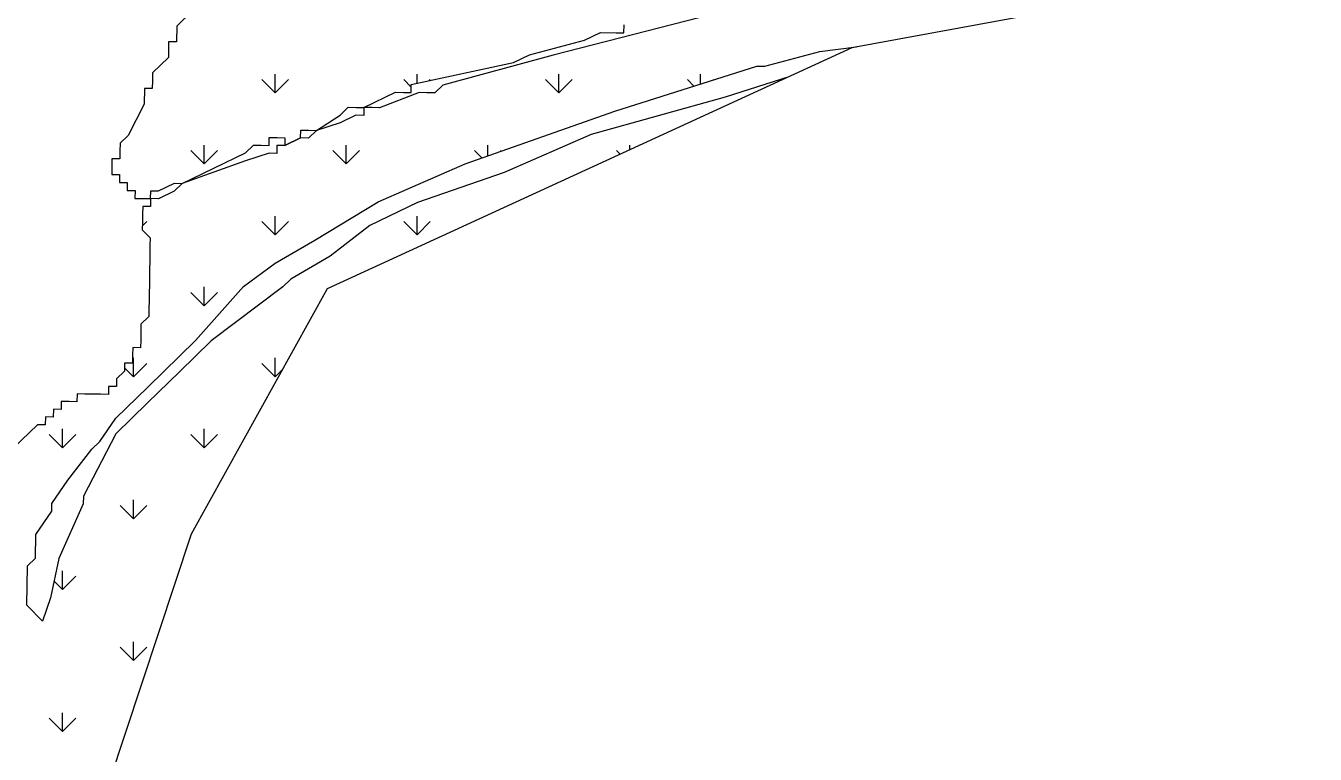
# Model space of a CAD drawing. Header units: metres. Extents: x 264905 to 276210, y 2136098 to 2155975.
# Drawn here: x 266695 to 267348, y 2154999 to 2155367 of the extents above; entities that cross this region are included whole.
import ezdxf

# ---------------------------------------------------------------- set-up
doc = ezdxf.new("R2010")
doc.units = ezdxf.units.M
doc.layers.add('MANGROOVES', color=112, linetype='Continuous')
doc.layers.add('village', color=3, linetype='Continuous')

msp = doc.modelspace()

# ---------------------------------------------------------------- linework, layer by layer
at = {"layer": 'MANGROOVES'}
for p, q in [((266779.55, 2155374.94), (266771.48, 2155367.1)), ((267049.9, 2155374.9), (266962.1, 2155352.35)), ((266771.48, 2155367.1), (266771.36, 2155359.15)), ((266998.05, 2155363.74), (266998.11, 2155367.72)), ((266950.18, 2155352.52), (266978.12, 2155360.06)), ((266978.12, 2155360.06), (266986.13, 2155363.92)), ((266986.13, 2155363.92), (266994.08, 2155363.8)), ((266994.08, 2155363.8), (266998.05, 2155363.74)), ((266767.33, 2155355.24), (266767.27, 2155351.26)), ((266767.39, 2155359.21), (266767.33, 2155355.24)), ((266771.36, 2155359.15), (266767.39, 2155359.21)), ((267069.36, 2155346.78), (267097.31, 2155354.32)), ((267097.31, 2155354.32), (267115.82, 2155356.68)), ((266767.27, 2155351.26), (266759.2, 2155343.43)), ((266890.32, 2155337.51), (266942.17, 2155348.67)), ((266962.1, 2155352.35), (266906.22, 2155337.27)), ((266942.17, 2155348.67), (266950.18, 2155352.52)), ((266759.2, 2155343.43), (266759.14, 2155339.45)), ((266993.49, 2155324.05), (267065.39, 2155346.84)), ((267081.65, 2155341.44), (267049.25, 2155331.17)), ((267065.39, 2155346.84), (267069.36, 2155346.78)), ((266755.11, 2155335.54), (266754.99, 2155327.59)), ((266759.09, 2155335.48), (266755.11, 2155335.54)), ((266759.14, 2155339.45), (266759.09, 2155335.48)), ((266890.26, 2155333.53), (266890.32, 2155337.51)), ((266906.22, 2155337.27), (266902.18, 2155333.35)), ((266754.99, 2155327.59), (266746.81, 2155311.8)), ((266866.29, 2155325.93), (266882.31, 2155333.65)), ((266894.23, 2155333.47), (266874.24, 2155325.82)), ((266882.31, 2155333.65), (266886.28, 2155333.59)), ((266886.28, 2155333.59), (266890.26, 2155333.53)), ((266898.21, 2155333.41), (266894.23, 2155333.47)), ((266902.18, 2155333.35), (266898.21, 2155333.41)), ((267049.25, 2155331.17), (266981.38, 2155312.3)), ((266842.26, 2155314.36), (266854.31, 2155322.14)), ((266862.26, 2155322.02), (266854.25, 2155318.16)), ((266854.31, 2155322.14), (266858.34, 2155326.05)), ((266858.34, 2155326.05), (266862.31, 2155325.99)), ((266866.23, 2155321.96), (266862.26, 2155322.02)), ((266862.31, 2155325.99), (266866.29, 2155325.93)), ((266866.29, 2155325.93), (266866.23, 2155321.96)), ((266870.26, 2155325.87), (266866.29, 2155325.93)), ((266874.24, 2155325.82), (266870.26, 2155325.87)), ((266917.55, 2155297.34), (266993.49, 2155324.05)), ((266834.25, 2155310.5), (266834.31, 2155314.48)), ((266834.31, 2155314.48), (266838.29, 2155314.42)), ((266842.26, 2155314.36), (266838.23, 2155310.44)), ((266838.29, 2155314.42), (266842.26, 2155314.36)), ((266854.25, 2155318.16), (266842.26, 2155314.36)), ((266742.77, 2155307.88), (266742.71, 2155303.91)), ((266746.81, 2155311.8), (266742.77, 2155307.88)), ((266818.3, 2155306.76), (266818.35, 2155310.74)), ((266818.35, 2155310.74), (266822.33, 2155310.68)), ((266822.33, 2155310.68), (266826.3, 2155310.62)), ((266826.3, 2155310.62), (266826.25, 2155306.65)), ((266826.25, 2155306.65), (266834.25, 2155310.5)), ((266834.25, 2155310.5), (266826.25, 2155306.65)), ((266826.25, 2155306.65), (266834.25, 2155310.5)), ((266838.23, 2155310.44), (266834.25, 2155310.5)), ((266981.38, 2155312.3), (266937.37, 2155293.07)), ((266742.71, 2155303.91), (266742.65, 2155299.93)), ((266774.28, 2155287.54), (266806.31, 2155302.97)), ((266818.24, 2155302.79), (266806.25, 2155298.99)), ((266806.31, 2155302.97), (266810.35, 2155306.88)), ((266810.35, 2155306.88), (266814.32, 2155306.82)), ((266814.32, 2155306.82), (266818.3, 2155306.76)), ((266822.21, 2155302.73), (266818.24, 2155302.79)), ((266822.27, 2155306.7), (266822.21, 2155302.73)), ((266826.25, 2155306.65), (266822.27, 2155306.7)), ((266738.62, 2155296.02), (266738.56, 2155292.04)), ((266738.68, 2155299.99), (266738.62, 2155296.02)), ((266742.65, 2155299.93), (266738.68, 2155299.99)), ((266806.25, 2155298.99), (266774.28, 2155287.54)), ((266873.53, 2155278.11), (266917.55, 2155297.34)), ((266738.56, 2155292.04), (266742.54, 2155291.98)), ((266742.54, 2155291.98), (266742.48, 2155288.01)), ((266937.37, 2155293.07), (266893.41, 2155277.81)), ((266742.48, 2155288.01), (266746.45, 2155287.95)), ((266746.45, 2155287.95), (266746.39, 2155283.97)), ((266746.39, 2155283.97), (266750.37, 2155283.91)), ((266750.37, 2155283.91), (266750.31, 2155279.94)), ((266758.26, 2155279.82), (266758.32, 2155283.8)), ((266758.32, 2155283.8), (266762.29, 2155283.74)), ((266770.24, 2155283.62), (266762.23, 2155279.76)), ((266762.29, 2155283.74), (266770.3, 2155287.59)), ((266774.28, 2155287.54), (266770.24, 2155283.62)), ((266770.3, 2155287.59), (266774.28, 2155287.54)), ((266750.31, 2155279.94), (266754.28, 2155279.88)), ((266754.23, 2155275.9), (266754.17, 2155271.93)), ((266758.2, 2155275.84), (266754.23, 2155275.9)), ((266754.28, 2155279.88), (266758.26, 2155279.82)), ((266758.26, 2155279.82), (266758.2, 2155275.84)), ((266762.23, 2155279.76), (266758.26, 2155279.82)), ((266841.44, 2155258.7), (266873.53, 2155278.11)), ((266893.41, 2155277.81), (266869.38, 2155266.24)), ((266754.17, 2155271.93), (266754.11, 2155267.95)), ((266754.11, 2155267.95), (266754.05, 2155263.98)), ((266754.05, 2155263.98), (266757.96, 2155259.94)), ((266869.38, 2155266.24), (266849.27, 2155250.63)), ((266757.91, 2155255.97), (266757.85, 2155251.99)), ((266757.96, 2155259.94), (266757.91, 2155255.97)), ((266821.39, 2155247.07), (266841.44, 2155258.7)), ((266757.85, 2155251.99), (266757.49, 2155228.14)), ((266849.27, 2155250.63), (266829.22, 2155239)), ((266805.31, 2155235.38), (266821.39, 2155247.07)), ((266829.22, 2155239), (266825.18, 2155235.09)), ((266781.05, 2155207.91), (266805.31, 2155235.38)), ((266825.18, 2155235.09), (266789, 2155207.79)), ((266757.43, 2155224.16), (266757.37, 2155220.19)), ((266757.49, 2155228.14), (266757.43, 2155224.16)), ((266753.34, 2155216.27), (266753.28, 2155212.29)), ((266757.37, 2155220.19), (266753.34, 2155216.27)), ((266753.28, 2155212.29), (266753.22, 2155208.32)), ((266749.19, 2155204.4), (266749.13, 2155200.43)), ((266753.16, 2155204.34), (266749.19, 2155204.4)), ((266753.22, 2155208.32), (266753.16, 2155204.34)), ((266756.84, 2155184.41), (266781.05, 2155207.91)), ((266789, 2155207.79), (266772.86, 2155192.12)), ((266749.1, 2155198.44), (266749.07, 2155196.45)), ((266749.13, 2155200.43), (266749.1, 2155198.44)), ((266749.1, 2155198.44), (266749.1, 2155198.44)), ((266749.1, 2155198.44), (266749.1, 2155198.44)), ((266745.04, 2155192.53), (266741, 2155188.62)), ((266745.1, 2155196.51), (266745.04, 2155192.53)), ((266749.07, 2155196.45), (266745.1, 2155196.51)), ((266772.86, 2155192.12), (266756.73, 2155176.46)), ((266736.97, 2155184.7), (266736.91, 2155180.73)), ((266740.94, 2155184.64), (266736.97, 2155184.7)), ((266740.71, 2155168.74), (266756.84, 2155184.41)), ((266741, 2155188.62), (266740.94, 2155184.64)), ((266756.84, 2155184.41), (266756.84, 2155184.41)), ((266713, 2155177.1), (266712.94, 2155173.13)), ((266716.98, 2155177.05), (266713, 2155177.1)), ((266720.95, 2155176.99), (266716.98, 2155177.05)), ((266721.01, 2155180.96), (266720.95, 2155176.99)), ((266724.99, 2155180.9), (266721.01, 2155180.96)), ((266728.96, 2155180.84), (266724.99, 2155180.9)), ((266732.93, 2155180.79), (266728.96, 2155180.84)), ((266736.91, 2155180.73), (266732.93, 2155180.79)), ((266708.97, 2155173.19), (266708.91, 2155169.21)), ((266712.94, 2155173.13), (266708.97, 2155173.19)), ((266756.73, 2155176.46), (266740.59, 2155160.79)), ((266700.9, 2155165.36), (266688.8, 2155153.61)), ((266704.87, 2155165.3), (266700.9, 2155165.36)), ((266704.93, 2155169.27), (266704.87, 2155165.3)), ((266708.91, 2155169.21), (266704.93, 2155169.27)), ((266732.58, 2155156.93), (266740.71, 2155168.74)), ((266740.59, 2155160.79), (266724.22, 2155129.22)), ((266716.39, 2155137.29), (266728.55, 2155153.02)), ((266728.55, 2155153.02), (266732.58, 2155156.93)), ((266708.26, 2155125.48), (266716.39, 2155137.29)), ((266708.2, 2155121.51), (266708.26, 2155125.48)), ((266724.16, 2155125.25), (266711.82, 2155097.59)), ((266724.22, 2155129.22), (266724.16, 2155125.25)), ((266700.07, 2155109.7), (266708.2, 2155121.51)), ((266699.9, 2155097.77), (266700.07, 2155109.7)), ((266695.57, 2155073.98), (266695.86, 2155093.85)), ((266695.86, 2155093.85), (266699.9, 2155097.77)), ((266711.82, 2155097.59), (266707.55, 2155077.78)), ((266703.4, 2155065.91), (266695.57, 2155073.98)), ((266707.55, 2155077.78), (266703.4, 2155065.91))]:
    msp.add_line(p, q, dxfattribs=at)
at = {"layer": 'MANGROOVES', "linetype": 'Continuous'}
for p, q in [((266821.37, 2155333.31), (266821.37, 2155342.84)), ((266893.21, 2155338.13), (266893.21, 2155342.84)), ((266965.05, 2155333.31), (266965.05, 2155342.84)), ((267036.9, 2155337.81), (267036.9, 2155342.84)), ((266821.37, 2155333.31), (266814.63, 2155340.05)), ((266821.37, 2155333.31), (266828.11, 2155340.05)), ((266890.3, 2155336.23), (266886.48, 2155340.05)), ((266899.35, 2155339.45), (266899.95, 2155340.05)), ((266965.05, 2155333.31), (266958.32, 2155340.05)), ((266965.05, 2155333.31), (266971.79, 2155340.05)), ((267033.48, 2155336.72), (267030.16, 2155340.05)), ((267043.48, 2155339.89), (267043.63, 2155340.05)), ((266785.45, 2155297.39), (266778.71, 2155304.13)), ((266785.45, 2155297.39), (266785.45, 2155306.91)), ((266785.45, 2155297.39), (266792.18, 2155304.13)), ((266857.29, 2155297.39), (266850.56, 2155304.13)), ((266857.29, 2155297.39), (266857.29, 2155306.91)), ((266857.29, 2155297.39), (266864.03, 2155304.13)), ((266926.16, 2155300.37), (266922.4, 2155304.13)), ((266929.13, 2155301.41), (266929.13, 2155306.91)), ((266935.34, 2155303.59), (266935.87, 2155304.13)), ((266996.11, 2155302.26), (266994.24, 2155304.13)), ((267000.97, 2155304.5), (267000.97, 2155306.91)), ((266821.37, 2155261.47), (266821.37, 2155270.99)), ((266893.21, 2155261.47), (266893.21, 2155270.99)), ((266754.08, 2155266.02), (266756.26, 2155268.2)), ((266821.37, 2155261.47), (266814.63, 2155268.2)), ((266821.37, 2155261.47), (266828.11, 2155268.2)), ((266893.21, 2155261.47), (266886.48, 2155268.2)), ((266893.21, 2155261.47), (266899.95, 2155268.2)), ((266785.45, 2155225.55), (266778.71, 2155232.28)), ((266785.45, 2155225.55), (266785.45, 2155235.07)), ((266785.45, 2155225.55), (266792.18, 2155232.28)), ((266749.53, 2155189.63), (266749.53, 2155199.15)), ((266821.37, 2155189.63), (266821.37, 2155199.15)), ((266749.53, 2155189.63), (266745.06, 2155194.1)), ((266749.53, 2155189.63), (266756.26, 2155196.36)), ((266821.37, 2155189.63), (266814.63, 2155196.36)), ((266821.37, 2155189.63), (266825.12, 2155193.38)), ((266713.61, 2155153.71), (266706.87, 2155160.44)), ((266713.61, 2155153.71), (266713.61, 2155163.23)), ((266713.61, 2155153.71), (266720.34, 2155160.44)), ((266785.45, 2155153.71), (266778.71, 2155160.44)), ((266785.45, 2155153.71), (266785.45, 2155163.23)), ((266785.45, 2155153.71), (266792.18, 2155160.44)), ((266749.53, 2155117.78), (266749.53, 2155127.31)), ((266749.53, 2155117.78), (266742.79, 2155124.52)), ((266749.53, 2155117.78), (266756.26, 2155124.52)), ((266713.61, 2155081.86), (266709.35, 2155086.12)), ((266713.61, 2155081.86), (266713.61, 2155091.39)), ((266713.61, 2155081.86), (266720.34, 2155088.6)), ((266749.53, 2155045.94), (266749.53, 2155055.47)), ((266749.53, 2155045.94), (266742.79, 2155052.68)), ((266749.53, 2155045.94), (266756.26, 2155052.68)), ((266713.61, 2155010.02), (266706.87, 2155016.76)), ((266713.61, 2155010.02), (266713.61, 2155019.55)), ((266713.61, 2155010.02), (266720.34, 2155016.76))]:
    msp.add_line(p, q, dxfattribs=at)
at = {"layer": 'village'}
for p, q in [((267348.23, 2155399.24), (267113.52, 2155356.22)), ((267113.52, 2155356.22), (266847.72, 2155234.07)), ((266847.72, 2155234.07), (266778.77, 2155109.91)), ((266778.77, 2155109.91), (266709.18, 2154900.16))]:
    msp.add_line(p, q, dxfattribs=at)

doc.saveas('drawing.dxf')
